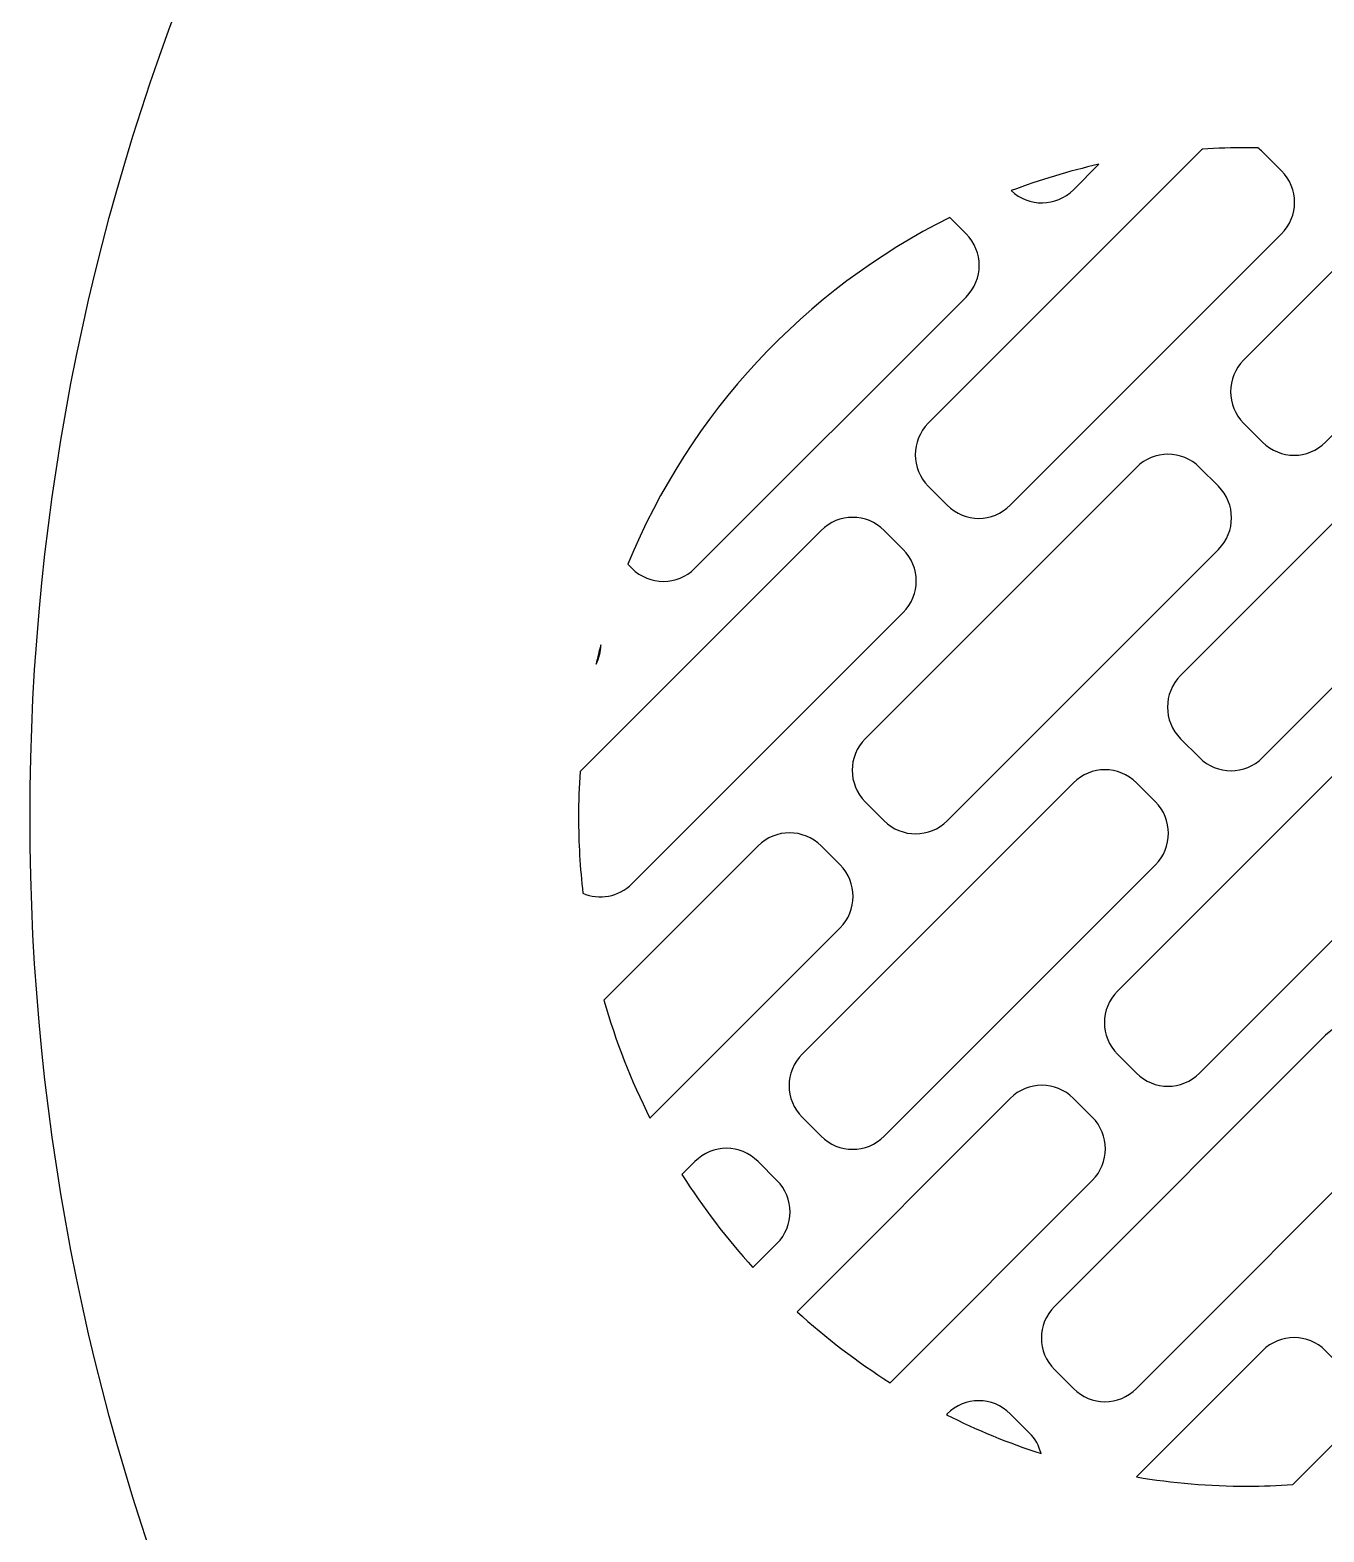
# Model space of a CAD drawing. Extents: x -592 to 382, y -405 to 108.
# Drawn here: x -131.5 to 13.6, y -228.6 to -60.3 of the extents above; entities that cross this region are included whole.
import ezdxf

# ---------------------------------------------------------------- set-up
doc = ezdxf.new("R2010")
doc.units = 0
doc.header["$MEASUREMENT"] = 0
doc.layers.add('LAYER_1', color=7, linetype='CONTINUOUS')

msp = doc.modelspace()

# ---------------------------------------------------------------- linework, layer by layer
at = {"layer": 'LAYER_1'}
msp.add_ellipse((125.0001, -148.4999), major_axis=(0, 256.5), ratio=1, dxfattribs=at)
for points, knots in [([(5.0006, -73.4999), (5.394, -73.4999), (5.7853, -73.5087), (6.1773, -73.5148), (6.1773, -73.5148), (6.3586, -73.6525), (6.5331, -73.8038), (6.6988, -73.9695), (6.6988, -73.9695), (6.6988, -73.9695), (8.8202, -76.0909), (8.8202, -76.0909), (8.8202, -76.0909), (10.7786, -78.0493), (10.7786, -81.2025), (8.8189, -83.1621), (8.8189, -83.1621), (8.8189, -83.1621), (-21.5857, -113.5668), (-21.5857, -113.5668), (-21.5857, -113.5668), (-23.5444, -115.5255), (-26.6985, -115.5264), (-28.6569, -113.568), (-28.6569, -113.568), (-28.6569, -113.568), (-30.7783, -111.4466), (-30.7783, -111.4466), (-30.7783, -111.4466), (-32.737, -109.4879), (-32.737, -106.333), (-30.7783, -104.3743), (-30.7783, -104.3743), (-30.7783, -104.3743), (-0.3736, -73.9696), (-0.3736, -73.9696), (-0.3736, -73.9696), (-0.2691, -73.8651), (-0.1609, -73.7664), (-0.0499, -73.673), (-0.0499, -73.673), (1.6198, -73.5618), (3.3028, -73.4999), (5.0006, -73.4999)], [0, 0, 0, 0, 0.09090909, 0.09090909, 0.09090909, 0.09090909, 0.18181818, 0.18181818, 0.18181818, 0.18181818, 0.27272727, 0.27272727, 0.27272727, 0.27272727, 0.36363636, 0.36363636, 0.36363636, 0.36363636, 0.45454545, 0.45454545, 0.45454545, 0.45454545, 0.54545455, 0.54545455, 0.54545455, 0.54545455, 0.63636364, 0.63636364, 0.63636364, 0.63636364, 0.72727273, 0.72727273, 0.72727273, 0.72727273, 0.81818182, 0.81818182, 0.81818182, 0.81818182, 0.90909091, 0.90909091, 0.90909091, 0.90909091, 1, 1, 1, 1]), ([(-21.4793, -78.3159), (-18.3045, -77.1172), (-15.0284, -76.1255), (-11.6652, -75.362), (-11.6652, -75.362), (-11.6652, -75.362), (-14.5147, -78.2115), (-14.5147, -78.2115), (-14.5147, -78.2115), (-16.4383, -80.1351), (-19.5147, -80.1702), (-21.4793, -78.3159)], [0, 0, 0, 0, 0.33333333, 0.33333333, 0.33333333, 0.33333333, 0.66666667, 0.66666667, 0.66666667, 0.66666667, 1, 1, 1, 1]), ([(25.5336, -76.3466), (30.136, -77.6543), (34.5562, -79.3941), (38.7524, -81.513), (38.7524, -81.513), (38.7524, -81.513), (13.7696, -106.4957), (13.7696, -106.4957), (13.7696, -106.4957), (11.8109, -108.4544), (8.6569, -108.4553), (6.6985, -106.4969), (6.6985, -106.4969), (6.6985, -106.4969), (4.5771, -104.3756), (4.5771, -104.3756), (4.5771, -104.3756), (2.6184, -102.4169), (2.6184, -99.2619), (4.5771, -97.3032), (4.5771, -97.3032), (4.5771, -97.3032), (25.5336, -76.3466), (25.5336, -76.3466)], [0, 0, 0, 0, 0.16666667, 0.16666667, 0.16666667, 0.16666667, 0.33333333, 0.33333333, 0.33333333, 0.33333333, 0.5, 0.5, 0.5, 0.5, 0.66666667, 0.66666667, 0.66666667, 0.66666667, 0.83333333, 0.83333333, 0.83333333, 0.83333333, 1, 1, 1, 1]), ([(-64.4638, -120.1875), (-57.5552, -103.2631), (-44.6436, -89.4255), (-28.3726, -81.3245), (-28.3726, -81.3245), (-28.3726, -81.3245), (-26.5351, -83.162), (-26.5351, -83.162), (-26.5351, -83.162), (-24.5767, -85.1204), (-24.5767, -88.2735), (-26.5364, -90.2332), (-26.5364, -90.2332), (-26.5364, -90.2332), (-56.9411, -120.6379), (-56.9411, -120.6379), (-56.9411, -120.6379), (-58.8998, -122.5966), (-62.0538, -122.5975), (-64.0122, -120.6391), (-64.0122, -120.6391), (-64.0122, -120.6391), (-64.4638, -120.1875), (-64.4638, -120.1875)], [0, 0, 0, 0, 0.16666667, 0.16666667, 0.16666667, 0.16666667, 0.33333333, 0.33333333, 0.33333333, 0.33333333, 0.5, 0.5, 0.5, 0.5, 0.66666667, 0.66666667, 0.66666667, 0.66666667, 0.83333333, 0.83333333, 0.83333333, 0.83333333, 1, 1, 1, 1]), ([(-2.494, -132.6586), (-2.494, -132.6586), (27.9107, -102.2539), (27.9107, -102.2539), (27.9107, -102.2539), (29.8704, -100.2942), (33.0244, -100.2951), (34.9831, -102.2538), (34.9831, -102.2538), (34.9831, -102.2538), (37.1045, -104.3752), (37.1045, -104.3752), (37.1045, -104.3752), (39.0629, -106.3336), (39.0629, -109.4867), (37.1032, -111.4464), (37.1032, -111.4464), (37.1032, -111.4464), (6.6985, -141.8511), (6.6985, -141.8511), (6.6985, -141.8511), (4.7399, -143.8098), (1.5858, -143.8107), (-0.3726, -141.8523), (-0.3726, -141.8523), (-0.3726, -141.8523), (-2.494, -139.7309), (-2.494, -139.7309), (-2.494, -139.7309), (-4.4527, -137.7722), (-4.4527, -134.6172), (-2.494, -132.6586)], [0, 0, 0, 0, 0.125, 0.125, 0.125, 0.125, 0.25, 0.25, 0.25, 0.25, 0.375, 0.375, 0.375, 0.375, 0.5, 0.5, 0.5, 0.5, 0.625, 0.625, 0.625, 0.625, 0.75, 0.75, 0.75, 0.75, 0.875, 0.875, 0.875, 0.875, 1, 1, 1, 1]), ([(-37.8493, -139.7296), (-37.8493, -139.7296), (-7.4447, -109.3249), (-7.4447, -109.3249), (-7.4447, -109.3249), (-5.485, -107.3653), (-2.3309, -107.3662), (-0.3722, -109.3249), (-0.3722, -109.3249), (-0.3722, -109.3249), (1.7491, -111.4463), (1.7491, -111.4463), (1.7491, -111.4463), (3.7075, -113.4047), (3.7075, -116.5578), (1.7479, -118.5175), (1.7479, -118.5175), (1.7479, -118.5175), (-28.6568, -148.9221), (-28.6568, -148.9221), (-28.6568, -148.9221), (-30.6155, -150.8808), (-33.7695, -150.8818), (-35.7279, -148.9234), (-35.7279, -148.9234), (-35.7279, -148.9234), (-37.8493, -146.802), (-37.8493, -146.802), (-37.8493, -146.802), (-39.808, -144.8433), (-39.808, -141.6883), (-37.8493, -139.7296)], [0, 0, 0, 0, 0.125, 0.125, 0.125, 0.125, 0.25, 0.25, 0.25, 0.25, 0.375, 0.375, 0.375, 0.375, 0.5, 0.5, 0.5, 0.5, 0.625, 0.625, 0.625, 0.625, 0.75, 0.75, 0.75, 0.75, 0.875, 0.875, 0.875, 0.875, 1, 1, 1, 1]), ([(-69.5104, -157.061), (-69.8299, -154.251), (-69.9999, -151.3958), (-69.9999, -148.5005), (-69.9999, -148.5005), (-69.9999, -146.7929), (-69.9373, -145.1001), (-69.8249, -143.4209), (-69.8249, -143.4209), (-69.8249, -143.4209), (-42.8, -116.396), (-42.8, -116.396), (-42.8, -116.396), (-40.8403, -114.4363), (-37.6863, -114.4373), (-35.7276, -116.3959), (-35.7276, -116.3959), (-35.7276, -116.3959), (-33.6062, -118.5173), (-33.6062, -118.5173), (-33.6062, -118.5173), (-31.6478, -120.4757), (-31.6478, -123.6289), (-33.6075, -125.5885), (-33.6075, -125.5885), (-33.6075, -125.5885), (-64.0121, -155.9932), (-64.0121, -155.9932), (-64.0121, -155.9932), (-65.5037, -157.4848), (-67.6884, -157.8407), (-69.5104, -157.061)], [0, 0, 0, 0, 0.125, 0.125, 0.125, 0.125, 0.25, 0.25, 0.25, 0.25, 0.375, 0.375, 0.375, 0.375, 0.5, 0.5, 0.5, 0.5, 0.625, 0.625, 0.625, 0.625, 0.75, 0.75, 0.75, 0.75, 0.875, 0.875, 0.875, 0.875, 1, 1, 1, 1]), ([(-68.0349, -131.3842), (-67.8658, -130.6605), (-67.6839, -129.9417), (-67.4941, -129.2262), (-67.4941, -129.2262), (-67.5094, -129.9676), (-67.6899, -130.7063), (-68.0349, -131.3842)], [0, 0, 0, 0, 0.5, 0.5, 0.5, 0.5, 1, 1, 1, 1]), ([(-9.5651, -168.0139), (-9.5651, -168.0139), (20.8396, -137.6092), (20.8396, -137.6092), (20.8396, -137.6092), (22.7993, -135.6495), (25.9533, -135.6505), (27.912, -137.6091), (27.912, -137.6091), (27.912, -137.6091), (30.0334, -139.7305), (30.0334, -139.7305), (30.0334, -139.7305), (31.9918, -141.6889), (31.9918, -144.8421), (30.0321, -146.8017), (30.0321, -146.8017), (30.0321, -146.8017), (-0.3725, -177.2064), (-0.3725, -177.2064), (-0.3725, -177.2064), (-2.3312, -179.1651), (-5.4853, -179.166), (-7.4437, -177.2076), (-7.4437, -177.2076), (-7.4437, -177.2076), (-9.5651, -175.0862), (-9.5651, -175.0862), (-9.5651, -175.0862), (-11.5237, -173.1275), (-11.5237, -169.9726), (-9.5651, -168.0139)], [0, 0, 0, 0, 0.125, 0.125, 0.125, 0.125, 0.25, 0.25, 0.25, 0.25, 0.375, 0.375, 0.375, 0.375, 0.5, 0.5, 0.5, 0.5, 0.625, 0.625, 0.625, 0.625, 0.75, 0.75, 0.75, 0.75, 0.875, 0.875, 0.875, 0.875, 1, 1, 1, 1]), ([(-44.9204, -175.085), (-44.9204, -175.085), (-14.5157, -144.6803), (-14.5157, -144.6803), (-14.5157, -144.6803), (-12.5561, -142.7206), (-9.402, -142.7215), (-7.4433, -144.6802), (-7.4433, -144.6802), (-7.4433, -144.6802), (-5.3219, -146.8016), (-5.3219, -146.8016), (-5.3219, -146.8016), (-3.3635, -148.76), (-3.3635, -151.9131), (-5.3232, -153.8728), (-5.3232, -153.8728), (-5.3232, -153.8728), (-35.7279, -184.2775), (-35.7279, -184.2775), (-35.7279, -184.2775), (-37.6866, -186.2362), (-40.8406, -186.2371), (-42.799, -184.2787), (-42.799, -184.2787), (-42.799, -184.2787), (-44.9204, -182.1573), (-44.9204, -182.1573), (-44.9204, -182.1573), (-46.8791, -180.1986), (-46.8791, -177.0436), (-44.9204, -175.085)], [0, 0, 0, 0, 0.125, 0.125, 0.125, 0.125, 0.25, 0.25, 0.25, 0.25, 0.375, 0.375, 0.375, 0.375, 0.5, 0.5, 0.5, 0.5, 0.625, 0.625, 0.625, 0.625, 0.75, 0.75, 0.75, 0.75, 0.875, 0.875, 0.875, 0.875, 1, 1, 1, 1]), ([(-61.9868, -182.2522), (-64.1058, -178.0561), (-65.8454, -173.6358), (-67.1531, -169.0334), (-67.1531, -169.0334), (-67.1531, -169.0334), (-49.8711, -151.7514), (-49.8711, -151.7514), (-49.8711, -151.7514), (-47.9114, -149.7917), (-44.7573, -149.7926), (-42.7987, -151.7513), (-42.7987, -151.7513), (-42.7987, -151.7513), (-40.6773, -153.8727), (-40.6773, -153.8727), (-40.6773, -153.8727), (-38.7189, -155.8311), (-38.7189, -158.9842), (-40.6785, -160.9439), (-40.6785, -160.9439), (-40.6785, -160.9439), (-61.9868, -182.2522), (-61.9868, -182.2522)], [0, 0, 0, 0, 0.16666667, 0.16666667, 0.16666667, 0.16666667, 0.33333333, 0.33333333, 0.33333333, 0.33333333, 0.5, 0.5, 0.5, 0.5, 0.66666667, 0.66666667, 0.66666667, 0.66666667, 0.83333333, 0.83333333, 0.83333333, 0.83333333, 1, 1, 1, 1]), ([(-16.6361, -203.3692), (-16.6361, -203.3692), (13.7685, -172.9646), (13.7685, -172.9646), (13.7685, -172.9646), (15.7282, -171.0049), (18.8823, -171.0058), (20.841, -172.9645), (20.841, -172.9645), (20.841, -172.9645), (22.9623, -175.0859), (22.9623, -175.0859), (22.9623, -175.0859), (24.9207, -177.0443), (24.9207, -180.1974), (22.9611, -182.1571), (22.9611, -182.1571), (22.9611, -182.1571), (-7.4436, -212.5618), (-7.4436, -212.5618), (-7.4436, -212.5618), (-9.4023, -214.5204), (-12.5563, -214.5214), (-14.5147, -212.563), (-14.5147, -212.563), (-14.5147, -212.563), (-16.6361, -210.4416), (-16.6361, -210.4416), (-16.6361, -210.4416), (-18.5948, -208.4829), (-18.5948, -205.3279), (-16.6361, -203.3692)], [0, 0, 0, 0, 0.125, 0.125, 0.125, 0.125, 0.25, 0.25, 0.25, 0.25, 0.375, 0.375, 0.375, 0.375, 0.5, 0.5, 0.5, 0.5, 0.625, 0.625, 0.625, 0.625, 0.75, 0.75, 0.75, 0.75, 0.875, 0.875, 0.875, 0.875, 1, 1, 1, 1]), ([(-35.0686, -211.9025), (-38.7772, -209.5534), (-42.2673, -206.8904), (-45.4977, -203.9465), (-45.4977, -203.9465), (-45.4977, -203.9465), (-21.5868, -180.0356), (-21.5868, -180.0356), (-21.5868, -180.0356), (-19.6271, -178.076), (-16.4731, -178.0769), (-14.5144, -180.0356), (-14.5144, -180.0356), (-14.5144, -180.0356), (-12.393, -182.1569), (-12.393, -182.1569), (-12.393, -182.1569), (-10.4346, -184.1153), (-10.4346, -187.2685), (-12.3943, -189.2282), (-12.3943, -189.2282), (-12.3943, -189.2282), (-35.0686, -211.9025), (-35.0686, -211.9025)], [0, 0, 0, 0, 0.16666667, 0.16666667, 0.16666667, 0.16666667, 0.33333333, 0.33333333, 0.33333333, 0.33333333, 0.5, 0.5, 0.5, 0.5, 0.66666667, 0.66666667, 0.66666667, 0.66666667, 0.83333333, 0.83333333, 0.83333333, 0.83333333, 1, 1, 1, 1]), ([(-50.4473, -198.9969), (-53.3909, -195.7663), (-56.0542, -192.2765), (-58.4032, -188.5678), (-58.4032, -188.5678), (-58.4032, -188.5678), (-56.9421, -187.1067), (-56.9421, -187.1067), (-56.9421, -187.1067), (-54.9825, -185.147), (-51.8284, -185.1479), (-49.8697, -187.1066), (-49.8697, -187.1066), (-49.8697, -187.1066), (-47.7483, -189.228), (-47.7483, -189.228), (-47.7483, -189.228), (-45.7899, -191.1864), (-45.7899, -194.3395), (-47.7496, -196.2992), (-47.7496, -196.2992), (-47.7496, -196.2992), (-50.4473, -198.9969), (-50.4473, -198.9969)], [0, 0, 0, 0, 0.16666667, 0.16666667, 0.16666667, 0.16666667, 0.33333333, 0.33333333, 0.33333333, 0.33333333, 0.5, 0.5, 0.5, 0.5, 0.66666667, 0.66666667, 0.66666667, 0.66666667, 0.83333333, 0.83333333, 0.83333333, 0.83333333, 1, 1, 1, 1]), ([(10.0773, -223.3251), (8.399, -223.4374), (6.7072, -223.4999), (5.0006, -223.4999), (5.0006, -223.4999), (0.7592, -223.4999), (-3.3982, -223.142), (-7.4478, -222.4652), (-7.4478, -222.4652), (-7.4478, -222.4652), (6.6975, -208.3199), (6.6975, -208.3199), (6.6975, -208.3199), (8.6572, -206.3602), (11.8112, -206.3611), (13.7699, -208.3198), (13.7699, -208.3198), (13.7699, -208.3198), (15.8913, -210.4412), (15.8913, -210.4412), (15.8913, -210.4412), (17.8497, -212.3996), (17.8497, -215.5528), (15.89, -217.5124), (15.89, -217.5124), (15.89, -217.5124), (10.0773, -223.3251), (10.0773, -223.3251)], [0, 0, 0, 0, 0.14285714, 0.14285714, 0.14285714, 0.14285714, 0.28571429, 0.28571429, 0.28571429, 0.28571429, 0.42857143, 0.42857143, 0.42857143, 0.42857143, 0.57142857, 0.57142857, 0.57142857, 0.57142857, 0.71428571, 0.71428571, 0.71428571, 0.71428571, 0.85714286, 0.85714286, 0.85714286, 0.85714286, 1, 1, 1, 1]), ([(-18.1398, -219.8547), (-21.8091, -218.6646), (-25.3555, -217.2019), (-28.7531, -215.4862), (-28.7531, -215.4862), (-28.7531, -215.4862), (-28.6579, -215.391), (-28.6579, -215.391), (-28.6579, -215.391), (-26.6982, -213.4313), (-23.5441, -213.4322), (-21.5855, -215.3909), (-21.5855, -215.3909), (-21.5855, -215.3909), (-19.4641, -217.5123), (-19.4641, -217.5123), (-19.4641, -217.5123), (-18.7919, -218.1845), (-18.3505, -218.9975), (-18.1398, -219.8547)], [0, 0, 0, 0, 0.2, 0.2, 0.2, 0.2, 0.4, 0.4, 0.4, 0.4, 0.6, 0.6, 0.6, 0.6, 0.8, 0.8, 0.8, 0.8, 1, 1, 1, 1])]:
    msp.add_open_spline(points, degree=3, knots=knots, dxfattribs=at)

doc.saveas('drawing.dxf')
